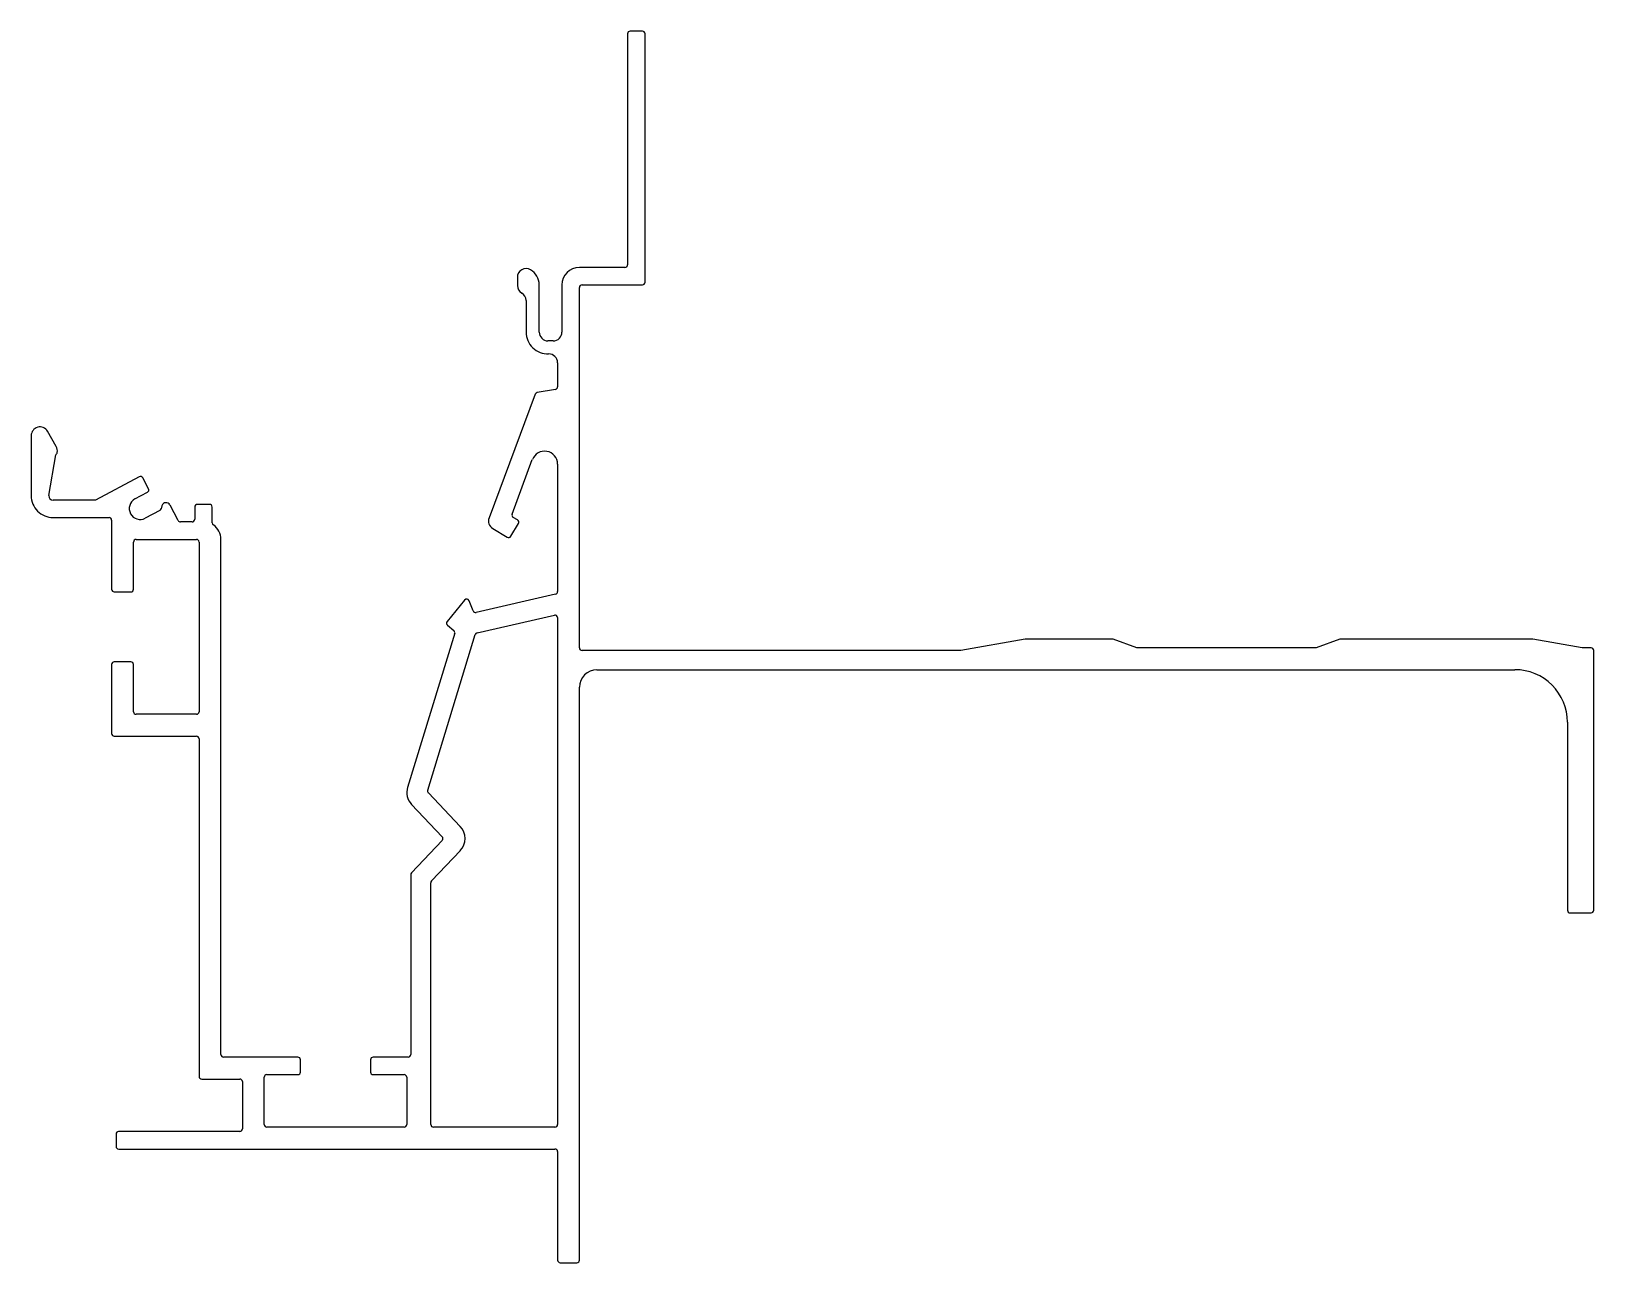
# Model space of a CAD drawing. Extents: x 5 to 183, y 5 to 146.
import ezdxf

# ---------------------------------------------------------------- set-up
doc = ezdxf.new("R2010")
doc.units = 0
doc.layers.get('0').update_dxf_attribs({"linetype": 'CONTINUOUS'})

msp = doc.modelspace()

# ---------------------------------------------------------------- linework, layer by layer
for p, q in [((72.84, 145.95), (72.84, 119.55)), ((74.54, 146.25), (73.14, 146.25)), ((74.84, 117.55), (74.84, 145.95)), ((60.24, 118.11), (60.24, 117.18)), ((72.54, 119.25), (67.34, 119.25)), ((72.54, 119.25), (72.54, 119.25)), ((62.74, 111.85), (62.74, 117.25)), ((65.34, 117.25), (65.34, 111.85)), ((67.34, 75.75), (67.34, 116.95)), ((67.64, 117.25), (74.55, 117.25)), ((61.24, 115.45), (61.24, 111.85)), ((64.34, 110.85), (63.74, 110.85)), ((64.84, 108.35), (64.84, 105.6)), ((62.28, 104.74), (57.01, 90.6)), ((64.6, 105.3), (62.51, 104.94)), ((7.51, 98.78), (6.51, 100.51)), ((4.64, 100.01), (4.64, 93.15)), ((6.64, 93.15), (7.44, 97.82)), ((59.63, 91.04), (61.95, 97.28)), ((64.84, 96.76), (64.84, 82.19)), ((16.99, 95.3), (11.99, 92.65)), ((18.05, 93.94), (17.39, 95.18)), ((16.51, 92.78), (17.93, 93.54)), ((11.99, 92.65), (7.14, 92.65)), ((19.35, 91.46), (17.69, 90.58)), ((19.59, 91.99), (19.49, 91.64)), ((21.46, 90.31), (20.52, 92.08)), ((23.34, 91.85), (23.34, 90.45)), ((25.04, 92.15), (23.64, 92.15)), ((25.34, 90.04), (25.34, 91.85)), ((7.15, 90.65), (13.54, 90.65)), ((13.84, 90.35), (13.84, 90.35)), ((13.84, 90.35), (13.84, 82.44)), ((21.46, 90.31), (21.46, 90.31)), ((23.04, 90.15), (21.72, 90.15)), ((25.34, 90.04), (25.34, 90.04)), ((57.43, 89.39), (59.08, 88.4)), ((59.49, 88.51), (60.36, 89.96)), ((60.26, 90.37), (59.76, 90.67)), ((16.34, 82.45), (16.34, 87.85)), ((16.64, 88.15), (16.64, 88.15)), ((16.64, 88.15), (23.54, 88.15)), ((23.84, 87.85), (23.84, 68.45)), ((26.34, 29.25), (26.34, 88.15)), ((14.14, 82.15), (16.04, 82.15)), ((54.21, 81.22), (52.2, 78.75)), ((55.18, 79.98), (54.72, 81.14)), ((64.61, 81.89), (55.53, 79.8)), ((55.18, 79.98), (55.18, 79.98)), ((55.64, 77.46), (64.48, 79.5)), ((64.84, 79.21), (64.84, 21.25)), ((53.07, 77.42), (47.69, 59.8)), ((49.99, 59.47), (55.43, 77.26)), ((52.25, 78.33), (52.97, 77.74)), ((110.97, 75.45), (67.64, 75.45)), ((118.32, 76.74), (110.97, 75.45)), ((128.29, 76.75), (118.37, 76.75)), ((131.09, 75.75), (128.39, 76.73)), ((151.6, 75.75), (131.09, 75.75)), ((154.29, 76.73), (151.6, 75.75)), ((176.31, 76.75), (154.39, 76.75)), ((182.02, 75.75), (176.37, 76.74)), ((183.04, 75.75), (182.02, 75.75)), ((183.34, 45.75), (183.34, 75.45)), ((13.84, 73.84), (13.84, 65.94)), ((16.04, 74.15), (14.14, 74.15)), ((16.34, 68.45), (16.34, 73.85)), ((69.34, 73.25), (174.33, 73.25)), ((67.34, 5.75), (67.34, 71.24)), ((23.54, 68.15), (16.64, 68.15)), ((23.54, 68.15), (23.54, 68.15)), ((180.34, 67.25), (180.34, 45.75)), ((14.14, 65.65), (23.54, 65.65)), ((23.84, 65.35), (23.84, 26.75)), ((53.7, 55.33), (50.06, 59.17)), ((48.15, 57.84), (51.65, 54.16)), ((51.65, 53.74), (48.12, 50.03)), ((50.42, 49.11), (53.72, 52.58)), ((48.04, 49.82), (48.04, 29.25)), ((50.34, 21.25), (50.34, 48.9)), ((180.65, 45.45), (183.05, 45.45)), ((35.14, 28.95), (26.64, 28.95)), ((35.44, 27.25), (35.44, 28.65)), ((43.44, 28.65), (43.44, 27.25)), ((47.74, 28.95), (43.74, 28.95)), ((31.59, 26.95), (35.14, 26.95)), ((43.74, 26.95), (47.29, 26.95)), ((24.14, 26.45), (28.49, 26.45)), ((28.79, 26.15), (28.79, 20.75)), ((31.29, 21.25), (31.29, 26.65)), ((47.59, 26.65), (47.59, 26.65)), ((47.59, 26.65), (47.59, 21.25)), ((14.34, 20.15), (14.34, 18.75)), ((28.49, 20.45), (14.64, 20.45)), ((47.3, 20.95), (31.6, 20.95)), ((64.55, 20.95), (50.65, 20.95)), ((14.65, 18.45), (64.54, 18.45)), ((64.84, 18.15), (64.84, 5.75)), ((65.15, 5.45), (67.05, 5.45))]:
    msp.add_line(p, q)
for centre, radius, start, end in [((73.14, 145.95), 0.3, 89.9997, 180), ((74.54, 145.95), 0.3, 360, 90), ((61.24, 118.11), 1, 60, 180.1245), ((60.74, 117.25), 2, 0.0088, 60), ((67.34, 117.25), 2, 90.1091, 180), ((72.54, 119.55), 0.3, 270, 0.0956), ((61.24, 117.18), 1, 180.1245, 240), ((60.24, 115.45), 1, 0.1418, 60), ((67.64, 116.95), 0.3, 90, 180.2703), ((74.54, 117.55), 0.3, 270.696, 360), ((63.74, 111.85), 2.5, 179.9673, 271.6375), ((63.74, 111.85), 1, 180, 270.0025), ((64.34, 111.85), 1, 270, 0.0685), ((63.84, 108.35), 1, 0.1065, 91.6366), ((64.54, 105.6), 0.3, 279.9995, 0.1945), ((62.57, 104.64), 0.3, 100.3401, 159.8676), ((5.64, 100.01), 1, 30.1054, 180), ((6.64, 98.28), 1, 348.548, 30.0379), ((7.14, 98.22), 0.5, 306.8705, 343.7772), ((63.35, 96.75), 1.49, 0.0872, 159.5521), ((17.13, 95.04), 0.3, 28.5781, 118.0004), ((7.14, 93.15), 2.5, 180, 270.2227), ((7.14, 93.15), 0.5, 180.0008, 270), ((17.79, 93.8), 0.3, 298.4605, 28.0009), ((17.1, 91.68), 1.25, 118.3752, 298.0979), ((19.2, 91.72), 0.3, 298.1811, 343.9152), ((20.07, 91.85), 0.5, 27.9994, 163.4999), ((23.64, 91.85), 0.3, 89.9988, 180.2798), ((25.04, 91.85), 0.3, 0.3989, 90), ((13.54, 90.35), 0.3, 0, 90), ((21.72, 90.45), 0.3, 207.9994, 270.0002), ((23.04, 90.45), 0.3, 270, 0), ((25.64, 90.04), 0.3, 180, 235.5826), ((24.34, 88.15), 2, 0.1312, 55.5826), ((57.94, 90.25), 1, 159.5478, 239.0011), ((59.91, 90.93), 0.3, 159.5478, 239.6128), ((60.1, 90.12), 0.3, 328.9993, 59.0001), ((16.64, 87.85), 0.3, 90, 180.3064), ((23.54, 87.85), 0.3, 0.2502, 90), ((59.23, 88.66), 0.3, 239.6322, 329.5489), ((14.14, 82.45), 0.3, 180.3822, 270), ((16.04, 82.45), 0.3, 269.9994, 360), ((54.44, 81.03), 0.3, 21.4401, 141.3206), ((64.54, 82.19), 0.3, 282.9998, 0.1945), ((52.44, 78.56), 0.3, 141.5064, 231.0021), ((55.46, 80.09), 0.3, 201.4401, 283.5928), ((64.54, 79.21), 0.3, 0.1945, 103.0001), ((52.78, 77.51), 0.3, 343.377, 51.001), ((55.71, 77.17), 0.3, 103.5925, 163), ((67.64, 75.75), 0.3, 180.2703, 270), ((118.37, 76.45), 0.3, 90.7048, 100.0002), ((128.29, 76.45), 0.3, 70.0002, 90.7048), ((154.4, 76.45), 0.3, 90.7048, 109.9998), ((176.32, 76.45), 0.3, 80.0002, 90.7048), ((183.04, 75.45), 0.3, 0, 90.4637), ((14.14, 73.85), 0.3, 89.9993, 180.3822), ((16.04, 73.85), 0.3, 0, 90), ((69.34, 71.25), 2, 90.1563, 180.1047), ((174.34, 67.25), 6, 0.0053, 90.0902), ((16.64, 68.45), 0.3, 180.3065, 270), ((23.54, 68.45), 0.3, 270, 0.2502), ((14.14, 65.95), 0.3, 180.3822, 270), ((23.54, 65.35), 0.3, 0.2502, 90.6077), ((49.6, 59.22), 2, 163, 223.4999), ((50.27, 59.38), 0.3, 163.1248, 223.8301), ((51.43, 53.95), 0.3, 316.5001, 44.1849), ((52.26, 53.95), 2, 316.7799, 43.698), ((48.34, 49.82), 0.3, 137.1249, 180.3124), ((50.64, 48.9), 0.3, 137.1309, 180), ((180.64, 45.75), 0.3, 180, 270.7913), ((183.04, 45.75), 0.3, 270.7913, 0), ((26.64, 29.25), 0.3, 180, 270), ((35.14, 28.65), 0.3, 0.0685, 90.7713), ((43.74, 28.65), 0.3, 90.7717, 180.1549), ((47.74, 29.25), 0.3, 270, 0), ((31.59, 26.65), 0.3, 90.1769, 180), ((35.14, 27.25), 0.3, 270, 0.0685), ((43.74, 27.25), 0.3, 180.1549, 270), ((47.29, 26.65), 0.3, 360, 90.1769), ((24.14, 26.75), 0.3, 180, 270), ((28.49, 26.15), 0.3, 0.1498, 90.7363), ((14.64, 20.15), 0.3, 90.3957, 180.0722), ((28.49, 20.75), 0.3, 270, 0.1498), ((31.59, 21.25), 0.3, 180, 270.5957), ((47.29, 21.25), 0.3, 270.5957, 0), ((50.64, 21.25), 0.3, 180, 270.5957), ((64.54, 21.25), 0.3, 270.5957, 0.1945), ((14.64, 18.75), 0.3, 180.0722, 270.638), ((64.54, 18.15), 0.3, 0.1945, 90), ((65.14, 5.75), 0.3, 180, 270.3956), ((67.04, 5.75), 0.3, 270.3956, 0)]:
    msp.add_arc(centre, radius, start, end)

doc.saveas('drawing.dxf')
